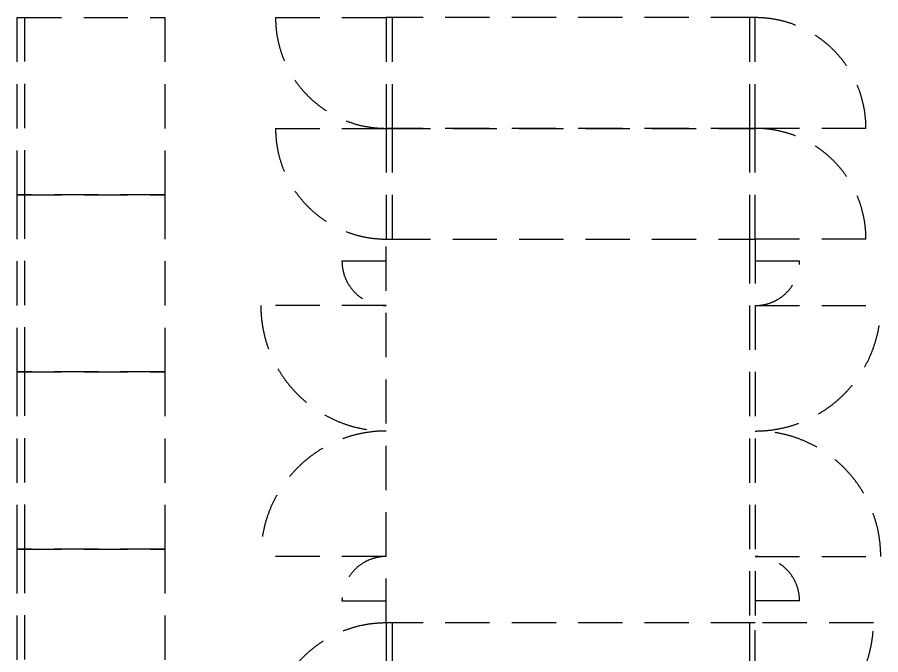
# Model space of a CAD drawing. Header units: millimetres. Extents: x -95754 to 177808, y 34455 to 150605.
# Drawn here: x 113454 to 119304, y 138190 to 142507 of the extents above; entities that cross this region are included whole.
import ezdxf

# ---------------------------------------------------------------- set-up
doc = ezdxf.new("R2010")
doc.units = ezdxf.units.MM
doc.header["$LTSCALE"] = 300
doc.linetypes.add('H1', pattern=[1.5, 1, -0.5])
doc.layers.add('------00 Switch Gear', color=8, linetype='Continuous')
doc.layers.add('A-ETC-전기', color=253, linetype='H1')

# ---------------------------------------------------------------- blocks, each defined once
blk = doc.blocks.new('UPS 600kV')
at = {"layer": 'A-ETC-전기'}
blk.add_line((800, 850), (-402.4, 850), dxfattribs=at)
blk.add_lwpolyline([(797.6, -100), (-402.4, -100), (-402.4, 900), (797.6, 900)], close=True, dxfattribs=at)
blk = doc.blocks.new('750X2500')
at = {"layer": 'A-ETC-전기'}
for p, q in [((-3250, 750), (-2458, 750)), ((-2460, 750), (-2460, 0)), ((-40, 750), (-40, 0)), ((750, 0), (-42, 0))]:
    blk.add_line(p, q, dxfattribs=at)
blk.add_lwpolyline([(-2500, 750), (-2500, 0), (0, 0), (0, 750)], close=True, dxfattribs=at)
for centre, start, end in [((-2500, 750), 180, 270), ((0, 0), 0, 90)]:
    blk.add_arc(centre, 750, start, end, dxfattribs=at)
blk = doc.blocks.new('800X2500')
at = {"layer": 'A-ETC-전기'}
for p, q in [((-2460, 800), (-2460, 0)), ((800, 800), (-42, 800)), ((-40, 800), (-40, 0)), ((-3300, 0), (-2458, 0))]:
    blk.add_line(p, q, dxfattribs=at)
blk.add_lwpolyline([(-2500, 800), (-2500, 0), (0, 0), (0, 800)], close=True, dxfattribs=at)
for centre, start, end in [((-2500, 0), 90, 180), ((0, 800), 270, 0)]:
    blk.add_arc(centre, 800, start, end, dxfattribs=at)

msp = doc.modelspace()

# ---------------------------------------------------------------- linework, layer by layer
at = {"layer": 'A-ETC-전기'}
for p, q in [((118413.6, 141005), (118413.6, 138405)), ((115953.6, 140855, 0), (115653.6, 140855, 0)), ((118753.6, 140855, 0), (118453.6, 140855, 0)), ((115953.6, 140555, 0), (115103.6, 140555, 0)), ((118453.6, 140555, 0), (119303.6, 140555, 0)), ((115953.6, 138855, 0), (115103.6, 138855, 0)), ((118453.6, 138855, 0), (119303.6, 138855, 0)), ((115653.6, 138555, 0), (115953.6, 138555, 0)), ((118753.6, 138555, 0), (118453.6, 138555, 0))]:
    msp.add_line(p, q, dxfattribs=at)
at = {"layer": 'A-ETC-전기', "elevation": 0}
msp.add_lwpolyline([(118453.6, 141005), (118453.6, 138405), (115953.6, 138405), (115953.6, 141005)], close=True, dxfattribs=at)
at = {"layer": 'A-ETC-전기'}
for centre, radius, start, end in [((115953.6, 140855, 0), 300, 180, 270), ((118453.6, 140855, 0), 300, 270, 0), ((115953.6, 140555, 0), 850, 180, 270), ((118453.6, 140555, 0), 850, 270, 0), ((115953.6, 138855, 0), 850, 90, 180), ((118453.6, 138855, 0), 850, 0, 90), ((115953.6, 138555, 0), 300, 90, 180), ((118453.6, 138555, 0), 300, 0, 90)]:
    msp.add_arc(centre, radius, start, end, dxfattribs=at)

# ---------------------------------------------------------------- block references
at = {"layer": '------00 Switch Gear', "rotation": 89.99999999999999}
for p in [(114353.6, 141707.4, 0), (114353.6, 140507.4, 0), (114353.6, 139307.4, 0), (114353.6, 138107.4, 0)]:
    msp.add_blockref('UPS 600kV', p, dxfattribs=at)
at = {"layer": 'A-ETC-전기'}
for name, p in [('750X2500', (118453.6, 141755)), ('750X2500', (118453.6, 141005)), ('800X2500', (118453.6, 137605))]:
    msp.add_blockref(name, p, dxfattribs=at)

doc.saveas('drawing.dxf')
